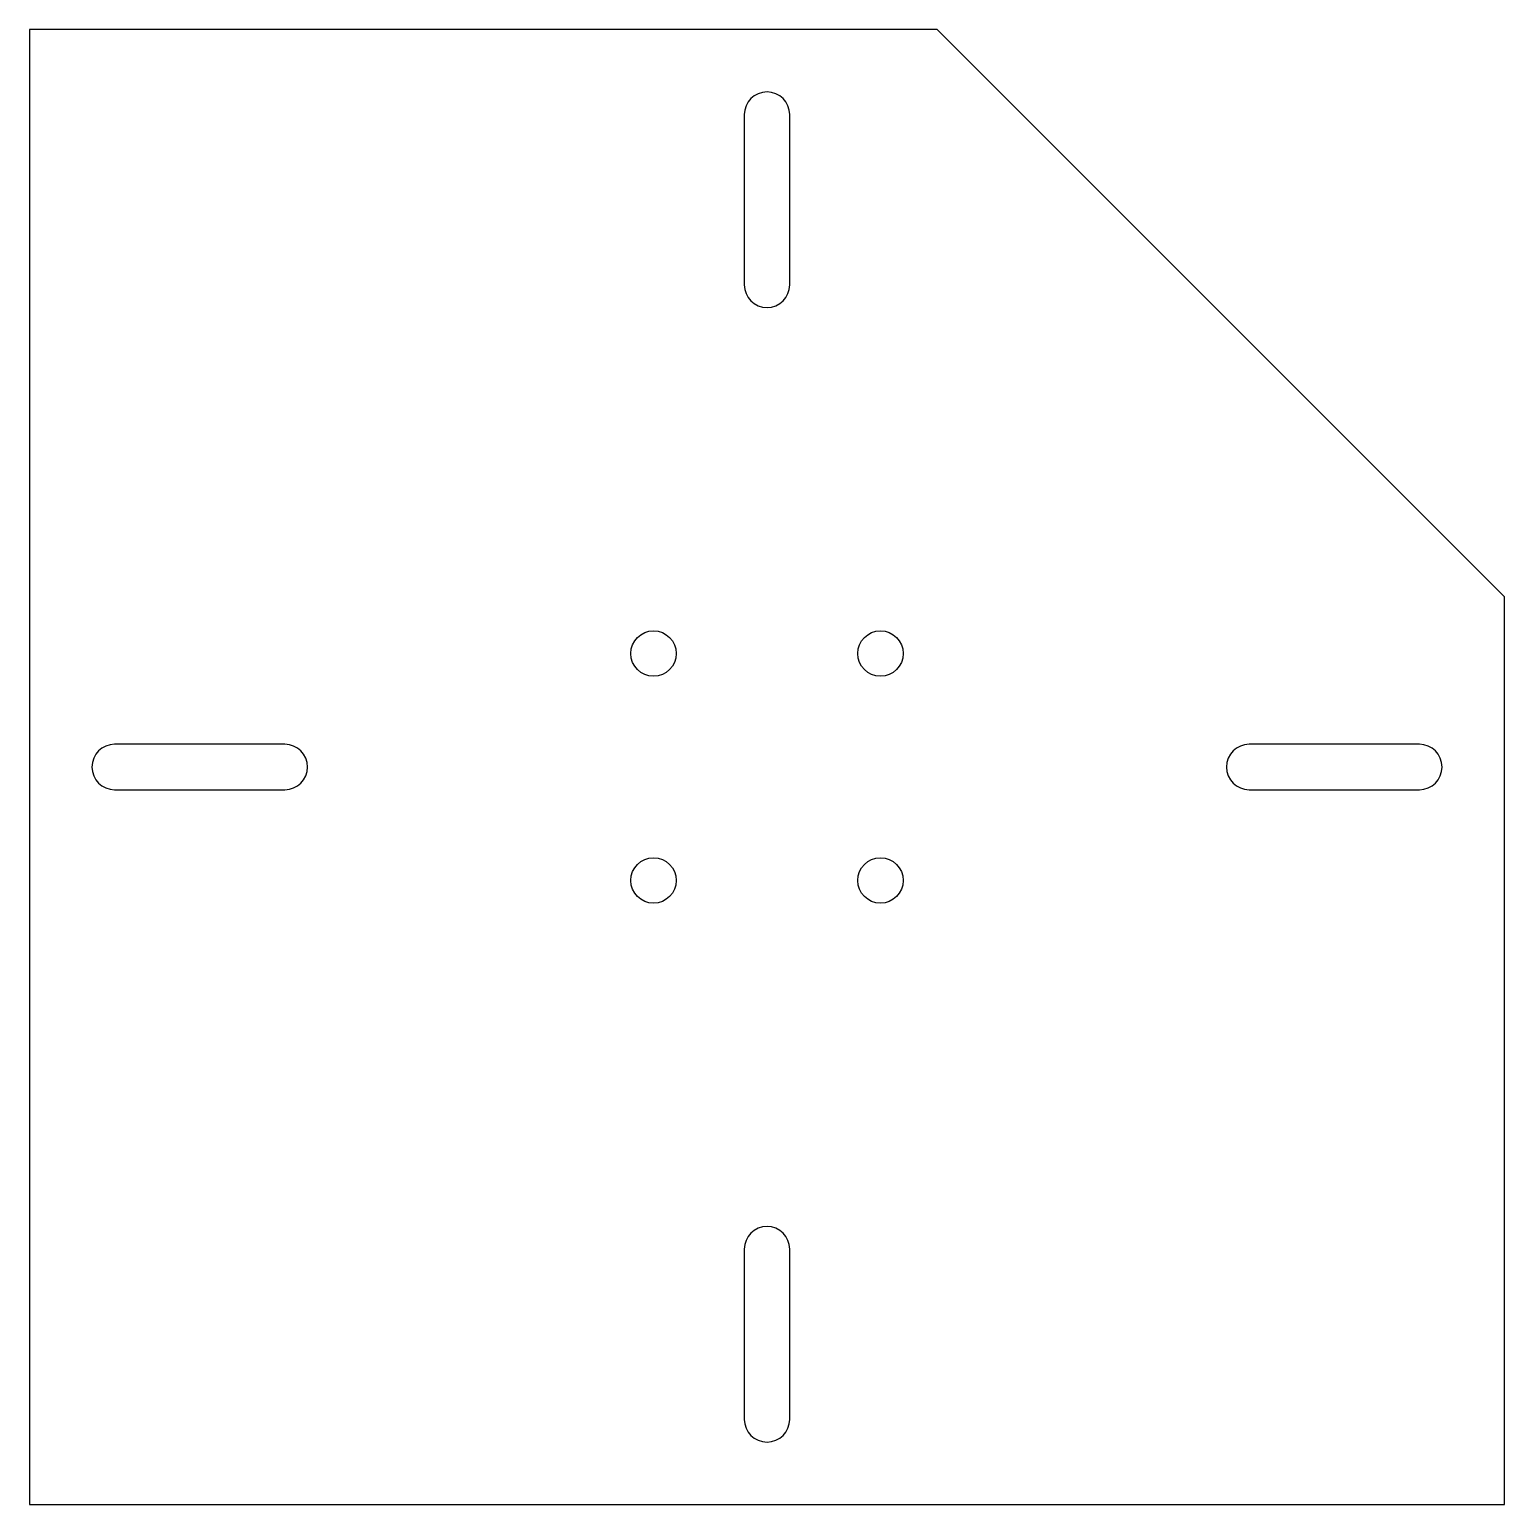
# Model space of a CAD drawing. Header units: millimetres. Extents: x -65 to 65, y -65 to 65.
import ezdxf

# ---------------------------------------------------------------- set-up
doc = ezdxf.new("R2010")
doc.units = ezdxf.units.MM

msp = doc.modelspace()

# ---------------------------------------------------------------- linework, layer by layer
at = {"color": 7, "linetype": 'Continuous', "lineweight": 25}
for p, q in [((-65, 65), (-65, -65)), ((15, 65), (-65, 65)), ((65, 15), (15, 65)), ((-2, 57.5), (-2, 42.5)), ((2, 42.5), (2, 57.5)), ((65, -65), (65, 15)), ((-42.5, 2), (-57.5, 2)), ((57.5, 2), (42.5, 2)), ((-57.5, -2), (-42.5, -2)), ((42.5, -2), (57.5, -2)), ((-2, -42.5), (-2, -57.5)), ((2, -57.5), (2, -42.5)), ((-65, -65), (65, -65))]:
    msp.add_line(p, q, dxfattribs=at)
for centre in [(-10, 10), (10, 10), (-10, -10), (10, -10)]:
    msp.add_circle(centre, 2, dxfattribs=at)
for centre, start, end in [((0, 57.5), 0, 180), ((0, 42.5), 180, 0), ((-57.5, 0), 90, 270), ((-42.5, 0), 270, 90), ((42.5, 0), 90, 270), ((57.5, 0), 270, 90), ((0, -42.5), 0, 180), ((0, -57.5), 180, 0)]:
    msp.add_arc(centre, 2, start, end, dxfattribs=at)

doc.saveas('drawing.dxf')
